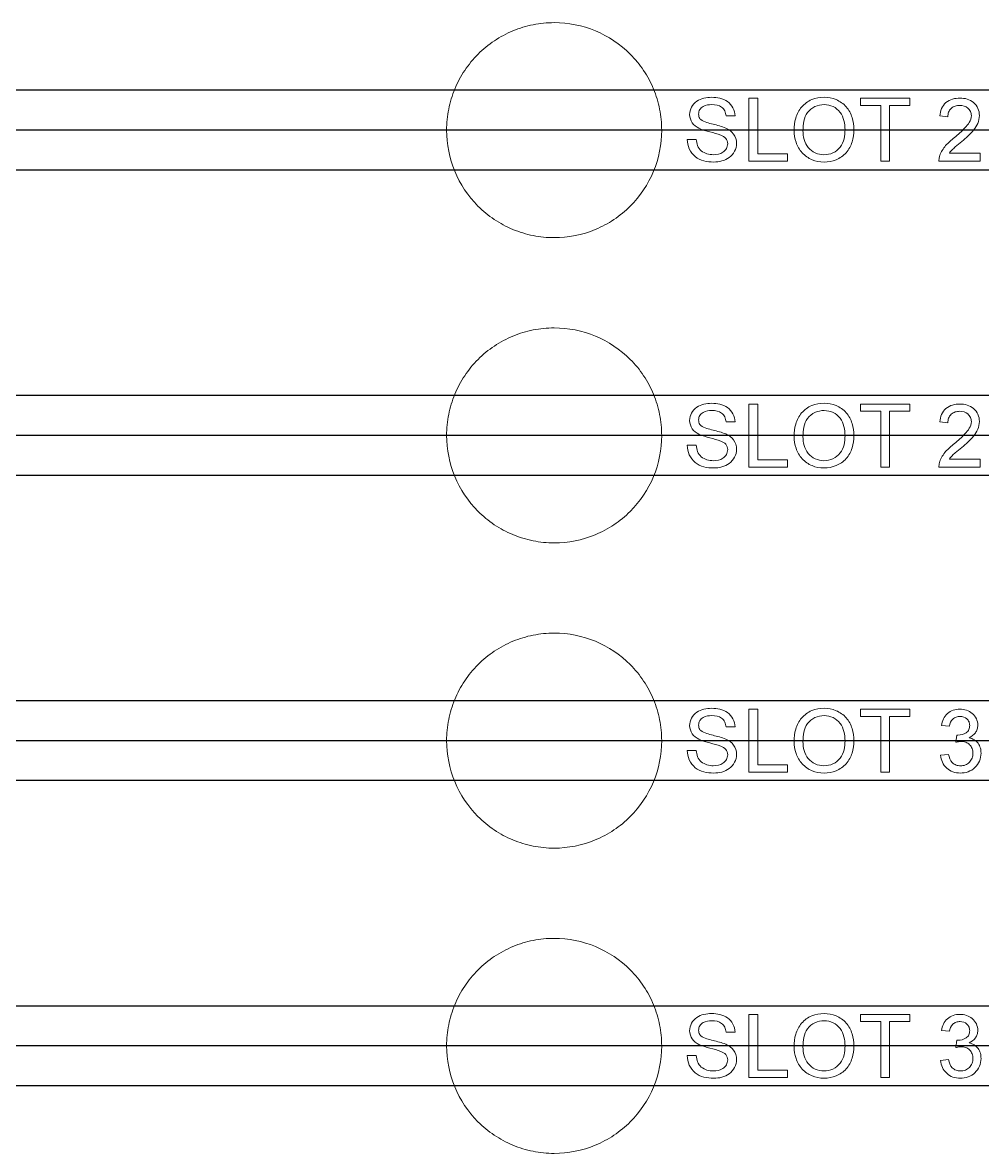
# Model space of a CAD drawing. Header units: millimetres. Extents: x 661 to 1125, y 84 to 277.
# Drawn here: x 1063.9 to 1079.52, y 162.5 to 180.91 of the extents above; entities that cross this region are included whole.
import ezdxf

# ---------------------------------------------------------------- set-up
doc = ezdxf.new("R2010")
doc.units = ezdxf.units.MM

# ---------------------------------------------------------------- blocks, each defined once
blk = doc.blocks.new('D')
for p, q in [((1012.175, 179.81), (1125.244, 179.81)), ((1012.175, 179.16), (1125.244, 179.16)), ((1012.175, 178.51), (1125.244, 178.51)), ((1012.175, 174.842), (1125.244, 174.842)), ((1012.175, 174.192), (1125.244, 174.192)), ((1012.175, 173.542), (1125.244, 173.542)), ((1012.175, 169.874), (1125.244, 169.874)), ((1012.175, 169.224), (1125.244, 169.224)), ((1012.175, 168.574), (1125.244, 168.574)), ((1012.175, 164.906), (1125.244, 164.906)), ((1012.175, 164.256), (1125.244, 164.256)), ((1012.175, 163.606), (1125.244, 163.606))]:
    blk.add_line(p, q)
at = {"color": 4, "linetype": 'Continuous', "lineweight": 15}
for p, q in [((1075.715, 179.678), (1075.715, 178.65)), ((1075.86, 179.678), (1075.715, 179.678)), ((1075.86, 178.769), (1075.86, 179.678)), ((1077.532, 179.678), (1077.532, 179.559)), ((1078.336, 179.678), (1077.532, 179.678)), ((1078.336, 179.559), (1078.336, 179.678)), ((1077.532, 179.559), (1077.862, 179.559)), ((1077.862, 179.559), (1077.862, 178.65)), ((1078.006, 178.65), (1078.006, 179.559)), ((1078.006, 179.559), (1078.336, 179.559)), ((1075.346, 179.388), (1075.491, 179.388)), ((1078.823, 179.388), (1078.955, 179.375)), ((1074.859, 179.006), (1074.714, 179.006)), ((1076.347, 178.769), (1075.86, 178.769)), ((1076.347, 178.65), (1076.347, 178.769)), ((1079.482, 178.782), (1078.979, 178.782)), ((1079.482, 178.65), (1079.482, 178.782)), ((1075.715, 178.65), (1076.347, 178.65)), ((1077.862, 178.65), (1078.006, 178.65)), ((1078.81, 178.65), (1079.482, 178.65)), ((1075.715, 174.698), (1075.715, 173.671)), ((1075.86, 174.698), (1075.715, 174.698)), ((1075.86, 173.79), (1075.86, 174.698)), ((1078.336, 174.698), (1077.532, 174.698)), ((1077.532, 174.698), (1077.532, 174.58)), ((1078.336, 174.58), (1078.336, 174.698)), ((1077.532, 174.58), (1077.862, 174.58)), ((1077.862, 174.58), (1077.862, 173.671)), ((1078.006, 173.671), (1078.006, 174.58)), ((1078.006, 174.58), (1078.336, 174.58)), ((1075.346, 174.409), (1075.491, 174.409)), ((1078.823, 174.409), (1078.955, 174.395)), ((1074.859, 174.027), (1074.714, 174.027)), ((1076.347, 173.79), (1075.86, 173.79)), ((1076.347, 173.671), (1076.347, 173.79)), ((1079.482, 173.803), (1078.979, 173.803)), ((1079.482, 173.671), (1079.482, 173.803)), ((1075.715, 173.671), (1076.347, 173.671)), ((1077.862, 173.671), (1078.006, 173.671)), ((1078.81, 173.671), (1079.482, 173.671)), ((1075.86, 169.733), (1075.715, 169.733)), ((1075.715, 169.733), (1075.715, 168.705)), ((1075.86, 168.824), (1075.86, 169.733)), ((1078.336, 169.733), (1077.532, 169.733)), ((1077.532, 169.733), (1077.532, 169.614)), ((1078.336, 169.614), (1078.336, 169.733)), ((1077.532, 169.614), (1077.862, 169.614)), ((1077.862, 169.614), (1077.862, 168.705)), ((1078.006, 169.614), (1078.336, 169.614)), ((1078.006, 168.705), (1078.006, 169.614)), ((1075.346, 169.443), (1075.491, 169.443)), ((1078.849, 169.469), (1078.981, 169.456)), ((1079.099, 169.311), (1079.085, 169.193)), ((1074.859, 169.061), (1074.714, 169.061)), ((1078.968, 168.995), (1078.836, 168.982)), ((1076.347, 168.824), (1075.86, 168.824)), ((1076.347, 168.705), (1076.347, 168.824)), ((1075.715, 168.705), (1076.347, 168.705)), ((1077.862, 168.705), (1078.006, 168.705)), ((1075.86, 164.765), (1075.715, 164.765)), ((1075.715, 164.765), (1075.715, 163.738)), ((1075.86, 163.857), (1075.86, 164.765)), ((1078.336, 164.765), (1077.532, 164.765)), ((1077.532, 164.765), (1077.532, 164.647)), ((1078.336, 164.647), (1078.336, 164.765)), ((1077.532, 164.647), (1077.862, 164.647)), ((1077.862, 164.647), (1077.862, 163.738)), ((1078.006, 164.647), (1078.336, 164.647)), ((1078.006, 163.738), (1078.006, 164.647)), ((1075.346, 164.476), (1075.491, 164.476)), ((1078.849, 164.502), (1078.981, 164.489)), ((1079.099, 164.344), (1079.085, 164.225)), ((1074.859, 164.094), (1074.714, 164.094)), ((1078.968, 164.028), (1078.836, 164.015)), ((1076.347, 163.857), (1075.86, 163.857)), ((1076.347, 163.738), (1076.347, 163.857)), ((1075.715, 163.738), (1076.347, 163.738)), ((1077.862, 163.738), (1078.006, 163.738))]:
    blk.add_line(p, q, dxfattribs=at)
for points, knots in [([(1074.298, 179.156), (1074.298, 179.272), (1074.287, 179.385), (1074.242, 179.609), (1074.209, 179.72), (1074.121, 179.931), (1074.067, 180.032), (1073.941, 180.222), (1073.867, 180.312), (1073.625, 180.554), (1073.43, 180.685), (1073.008, 180.86), (1072.777, 180.906), (1072.434, 180.906), (1072.318, 180.895), (1072.093, 180.85), (1071.984, 180.817), (1071.772, 180.729), (1071.67, 180.674), (1071.48, 180.547), (1071.392, 180.475), (1071.228, 180.312), (1071.156, 180.223), (1071.029, 180.033), (1070.975, 179.931), (1070.887, 179.719), (1070.854, 179.61), (1070.809, 179.387), (1070.798, 179.271), (1070.798, 178.929), (1070.843, 178.699), (1071.017, 178.278), (1071.147, 178.083), (1071.389, 177.84), (1071.479, 177.766), (1071.669, 177.639), (1071.769, 177.585), (1071.981, 177.497), (1072.093, 177.463), (1072.317, 177.418), (1072.431, 177.407), (1072.777, 177.406), (1073.005, 177.452), (1073.324, 177.584), (1073.424, 177.637), (1073.615, 177.764), (1073.705, 177.838), (1073.947, 178.081), (1074.077, 178.276), (1074.252, 178.696), (1074.298, 178.926), (1074.298, 179.156)], [0, 0, 0, 0, 0.03125, 0.03125, 0.0625, 0.0625, 0.09375, 0.09375, 0.125, 0.125, 0.1875, 0.1875, 0.25, 0.25, 0.28125, 0.28125, 0.3125, 0.3125, 0.34375, 0.34375, 0.375, 0.375, 0.40625, 0.40625, 0.4375, 0.4375, 0.46875, 0.46875, 0.5, 0.5, 0.5625, 0.5625, 0.625, 0.625, 0.65625, 0.65625, 0.6875, 0.6875, 0.71875, 0.71875, 0.75, 0.75, 0.8125, 0.8125, 0.84375, 0.84375, 0.875, 0.875, 0.9375, 0.9375, 1, 1, 1, 1]), ([(1075.11, 179.691), (1075.025, 179.689), (1074.938, 179.674), (1074.832, 179.602), (1074.803, 179.57), (1074.764, 179.495), (1074.755, 179.452), (1074.753, 179.41)], [0, 0, 0, 0, 0.5, 0.5, 0.75, 0.75, 1, 1, 1, 1]), ([(1075.491, 179.388), (1075.488, 179.433), (1075.479, 179.478), (1075.437, 179.559), (1075.407, 179.595), (1075.333, 179.647), (1075.29, 179.664), (1075.202, 179.687), (1075.156, 179.69), (1075.11, 179.691)], [0, 0, 0, 0, 0.25, 0.25, 0.5, 0.5, 0.75, 0.75, 1, 1, 1, 1]), ([(1076.94, 179.691), (1076.871, 179.689), (1076.803, 179.68), (1076.676, 179.626), (1076.62, 179.585), (1076.531, 179.481), (1076.499, 179.419), (1076.459, 179.288), (1076.453, 179.219), (1076.452, 179.151)], [0, 0, 0, 0, 0.25, 0.25, 0.5, 0.5, 0.75, 0.75, 1, 1, 1, 1]), ([(1077.427, 179.163), (1077.426, 179.23), (1077.418, 179.296), (1077.377, 179.424), (1077.345, 179.485), (1077.256, 179.587), (1077.2, 179.626), (1077.076, 179.679), (1077.008, 179.69), (1076.94, 179.691)], [0, 0, 0, 0, 0.25, 0.25, 0.5, 0.5, 0.75, 0.75, 1, 1, 1, 1]), ([(1079.152, 179.678), (1079.111, 179.677), (1079.071, 179.673), (1078.992, 179.651), (1078.955, 179.632), (1078.892, 179.578), (1078.868, 179.544), (1078.836, 179.47), (1078.828, 179.429), (1078.823, 179.388)], [0, 0, 0, 0, 0.25, 0.25, 0.5, 0.5, 0.75, 0.75, 1, 1, 1, 1]), ([(1079.468, 179.394), (1079.468, 179.434), (1079.461, 179.474), (1079.429, 179.546), (1079.404, 179.578), (1079.345, 179.631), (1079.309, 179.65), (1079.232, 179.673), (1079.192, 179.677), (1079.152, 179.678)], [0, 0, 0, 0, 0.25, 0.25, 0.5, 0.5, 0.75, 0.75, 1, 1, 1, 1]), ([(1074.898, 179.419), (1074.899, 179.444), (1074.905, 179.469), (1074.931, 179.511), (1074.949, 179.529), (1075.014, 179.568), (1075.066, 179.572), (1075.116, 179.572)], [0, 0, 0, 0, 0.25, 0.25, 0.5, 0.5, 1, 1, 1, 1]), ([(1075.116, 179.572), (1075.171, 179.571), (1075.228, 179.564), (1075.296, 179.515), (1075.313, 179.493), (1075.337, 179.443), (1075.342, 179.416), (1075.346, 179.388)], [0, 0, 0, 0, 0.5, 0.5, 0.75, 0.75, 1, 1, 1, 1]), ([(1076.597, 179.149), (1076.598, 179.2), (1076.601, 179.252), (1076.622, 179.352), (1076.64, 179.402), (1076.702, 179.485), (1076.744, 179.517), (1076.837, 179.562), (1076.889, 179.571), (1076.941, 179.572)], [0, 0, 0, 0, 0.25, 0.25, 0.5, 0.5, 0.75, 0.75, 1, 1, 1, 1]), ([(1076.941, 179.572), (1076.991, 179.571), (1077.041, 179.562), (1077.131, 179.519), (1077.171, 179.486), (1077.261, 179.366), (1077.281, 179.263), (1077.282, 179.164)], [0, 0, 0, 0, 0.25, 0.25, 0.5, 0.5, 1, 1, 1, 1]), ([(1078.955, 179.375), (1078.956, 179.4), (1078.958, 179.425), (1078.976, 179.472), (1078.99, 179.494), (1079.027, 179.528), (1079.05, 179.541), (1079.098, 179.556), (1079.124, 179.559), (1079.149, 179.559)], [0, 0, 0, 0, 0.25, 0.25, 0.5, 0.5, 0.75, 0.75, 1, 1, 1, 1]), ([(1079.149, 179.559), (1079.196, 179.558), (1079.244, 179.547), (1079.297, 179.501), (1079.312, 179.482), (1079.332, 179.44), (1079.336, 179.417), (1079.337, 179.393)], [0, 0, 0, 0, 0.5, 0.5, 0.75, 0.75, 1, 1, 1, 1]), ([(1074.753, 179.41), (1074.755, 179.362), (1074.767, 179.315), (1074.822, 179.238), (1074.863, 179.21), (1074.905, 179.188)], [0, 0, 0, 0, 0.5, 0.5, 1, 1, 1, 1]), ([(1074.935, 179.328), (1074.929, 179.334), (1074.924, 179.341), (1074.919, 179.347), (1074.912, 179.357), (1074.907, 179.369), (1074.903, 179.381), (1074.9, 179.393), (1074.899, 179.406), (1074.898, 179.419)], [0, 0, 0, 0, 0.0000249178, 0.0000249178, 0.0000249178, 0.0000623144, 0.0000623144, 0.0000623144, 0.0001015886, 0.0001015886, 0.0001015886, 0.0001015886]), ([(1075.339, 179.19), (1075.273, 179.218), (1075.203, 179.236), (1075.099, 179.262), (1075.065, 179.27), (1074.997, 179.293), (1074.962, 179.305), (1074.935, 179.328)], [0, 0, 0, 0, 0.5, 0.5, 0.75, 0.75, 1, 1, 1, 1]), ([(1079.337, 179.393), (1079.336, 179.354), (1079.323, 179.316), (1079.285, 179.25), (1079.259, 179.22), (1079.179, 179.136), (1079.12, 179.085), (1079.061, 179.035)], [0, 0, 0, 0, 0.25, 0.25, 0.5, 0.5, 1, 1, 1, 1]), ([(1079.183, 178.973), (1079.25, 179.03), (1079.318, 179.087), (1079.401, 179.19), (1079.425, 179.226), (1079.459, 179.307), (1079.467, 179.35), (1079.468, 179.394)], [0, 0, 0, 0, 0.5, 0.5, 0.75, 0.75, 1, 1, 1, 1]), ([(1074.905, 179.188), (1074.961, 179.16), (1075.022, 179.143), (1075.143, 179.111), (1075.205, 179.098), (1075.263, 179.074)], [0, 0, 0, 0, 0.5, 0.5, 1, 1, 1, 1]), ([(1075.517, 178.942), (1075.516, 178.996), (1075.501, 179.05), (1075.436, 179.137), (1075.389, 179.168), (1075.339, 179.19)], [0, 0, 0, 0, 0.5, 0.5, 1, 1, 1, 1]), ([(1076.452, 179.151), (1076.453, 179.084), (1076.463, 179.02), (1076.507, 178.896), (1076.539, 178.837), (1076.629, 178.739), (1076.684, 178.7), (1076.806, 178.649), (1076.873, 178.638), (1076.94, 178.637)], [0, 0, 0, 0, 0.25, 0.25, 0.5, 0.5, 0.75, 0.75, 1, 1, 1, 1]), ([(1076.939, 178.756), (1076.89, 178.757), (1076.841, 178.765), (1076.753, 178.806), (1076.713, 178.837), (1076.651, 178.912), (1076.629, 178.957), (1076.603, 179.051), (1076.598, 179.1), (1076.597, 179.149)], [0, 0, 0, 0, 0.25, 0.25, 0.5, 0.5, 0.75, 0.75, 1, 1, 1, 1]), ([(1077.282, 179.164), (1077.281, 179.114), (1077.277, 179.064), (1077.253, 178.968), (1077.232, 178.921), (1077.171, 178.842), (1077.131, 178.809), (1077.04, 178.765), (1076.99, 178.757), (1076.939, 178.756)], [0, 0, 0, 0, 0.25, 0.25, 0.5, 0.5, 0.75, 0.75, 1, 1, 1, 1]), ([(1076.94, 178.637), (1077.007, 178.639), (1077.073, 178.649), (1077.197, 178.701), (1077.255, 178.739), (1077.344, 178.84), (1077.376, 178.901), (1077.418, 179.027), (1077.426, 179.095), (1077.427, 179.163)], [0, 0, 0, 0, 0.25, 0.25, 0.5, 0.5, 0.75, 0.75, 1, 1, 1, 1]), ([(1074.714, 179.006), (1074.716, 178.953), (1074.725, 178.901), (1074.769, 178.803), (1074.801, 178.759), (1074.883, 178.691), (1074.934, 178.669), (1075.036, 178.642), (1075.09, 178.638), (1075.144, 178.637)], [0, 0, 0, 0, 0.25, 0.25, 0.5, 0.5, 0.75, 0.75, 1, 1, 1, 1]), ([(1075.138, 178.756), (1075.103, 178.757), (1075.068, 178.76), (1075.002, 178.781), (1074.97, 178.798), (1074.916, 178.842), (1074.895, 178.872), (1074.869, 178.937), (1074.863, 178.971), (1074.859, 179.006)], [0, 0, 0, 0, 0.25, 0.25, 0.5, 0.5, 0.75, 0.75, 1, 1, 1, 1]), ([(1075.372, 178.935), (1075.371, 178.908), (1075.364, 178.881), (1075.338, 178.833), (1075.318, 178.812), (1075.249, 178.767), (1075.193, 178.757), (1075.138, 178.756)], [0, 0, 0, 0, 0.25, 0.25, 0.5, 0.5, 1, 1, 1, 1]), ([(1075.144, 178.637), (1075.189, 178.638), (1075.233, 178.643), (1075.319, 178.666), (1075.361, 178.685), (1075.434, 178.738), (1075.464, 178.772), (1075.506, 178.852), (1075.515, 178.897), (1075.517, 178.942)], [0, 0, 0, 0, 0.25, 0.25, 0.5, 0.5, 0.75, 0.75, 1, 1, 1, 1]), ([(1075.263, 179.074), (1075.292, 179.061), (1075.32, 179.046), (1075.362, 178.999), (1075.371, 178.967), (1075.372, 178.935)], [0, 0, 0, 0, 0.5, 0.5, 1, 1, 1, 1]), ([(1079.061, 179.035), (1079.01, 178.995), (1078.961, 178.953), (1078.877, 178.856), (1078.845, 178.802), (1078.824, 178.742)], [0, 0, 0, 0, 0.5, 0.5, 1, 1, 1, 1]), ([(1078.979, 178.782), (1078.993, 178.801), (1079.007, 178.82), (1079.024, 178.836), (1079.041, 178.853), (1079.058, 178.868), (1079.076, 178.883), (1079.111, 178.914), (1079.147, 178.943), (1079.183, 178.973)], [0, 0, 0, 0, 0.0000704136, 0.0000704136, 0.0000704136, 0.0001406384, 0.0001406384, 0.0001406384, 0.0002801108, 0.0002801108, 0.0002801108, 0.0002801108]), ([(1078.824, 178.742), (1078.821, 178.734), (1078.819, 178.727), (1078.817, 178.72), (1078.815, 178.712), (1078.814, 178.704), (1078.813, 178.697), (1078.812, 178.689), (1078.811, 178.682), (1078.81, 178.674), (1078.81, 178.666), (1078.81, 178.658), (1078.81, 178.65)], [0, 0, 0, 0, 0.00002326885, 0.00002326885, 0.00002326885, 0.00004657901, 0.00004657901, 0.00004657901, 0.00006981865, 0.00006981865, 0.00006981865, 0.0000932198, 0.0000932198, 0.0000932198, 0.0000932198]), ([(1074.298, 174.188), (1074.298, 174.304), (1074.287, 174.417), (1074.242, 174.64), (1074.209, 174.751), (1074.121, 174.963), (1074.068, 175.064), (1073.941, 175.254), (1073.867, 175.344), (1073.625, 175.586), (1073.43, 175.717), (1073.008, 175.892), (1072.777, 175.938), (1072.434, 175.938), (1072.318, 175.927), (1072.093, 175.882), (1071.984, 175.849), (1071.772, 175.761), (1071.669, 175.706), (1071.48, 175.579), (1071.391, 175.507), (1071.228, 175.343), (1071.156, 175.255), (1071.029, 175.065), (1070.974, 174.963), (1070.887, 174.751), (1070.854, 174.642), (1070.809, 174.418), (1070.798, 174.303), (1070.798, 173.961), (1070.843, 173.731), (1071.017, 173.31), (1071.147, 173.115), (1071.389, 172.873), (1071.478, 172.799), (1071.669, 172.671), (1071.769, 172.617), (1071.981, 172.529), (1072.093, 172.495), (1072.317, 172.45), (1072.43, 172.438), (1072.777, 172.438), (1073.005, 172.484), (1073.324, 172.616), (1073.425, 172.669), (1073.615, 172.796), (1073.705, 172.87), (1073.947, 173.113), (1074.077, 173.308), (1074.252, 173.728), (1074.298, 173.958), (1074.298, 174.188)], [0, 0, 0, 0, 0.03125, 0.03125, 0.0625, 0.0625, 0.09375, 0.09375, 0.125, 0.125, 0.1875, 0.1875, 0.25, 0.25, 0.28125, 0.28125, 0.3125, 0.3125, 0.34375, 0.34375, 0.375, 0.375, 0.40625, 0.40625, 0.4375, 0.4375, 0.46875, 0.46875, 0.5, 0.5, 0.5625, 0.5625, 0.625, 0.625, 0.65625, 0.65625, 0.6875, 0.6875, 0.71875, 0.71875, 0.75, 0.75, 0.8125, 0.8125, 0.84375, 0.84375, 0.875, 0.875, 0.9375, 0.9375, 1, 1, 1, 1]), ([(1075.11, 174.711), (1075.025, 174.709), (1074.938, 174.695), (1074.832, 174.622), (1074.803, 174.59), (1074.764, 174.515), (1074.755, 174.473), (1074.753, 174.43)], [0, 0, 0, 0, 0.5, 0.5, 0.75, 0.75, 1, 1, 1, 1]), ([(1075.491, 174.409), (1075.488, 174.454), (1075.479, 174.499), (1075.437, 174.58), (1075.407, 174.615), (1075.333, 174.668), (1075.29, 174.685), (1075.202, 174.707), (1075.156, 174.71), (1075.11, 174.711)], [0, 0, 0, 0, 0.25, 0.25, 0.5, 0.5, 0.75, 0.75, 1, 1, 1, 1]), ([(1076.94, 174.711), (1076.871, 174.71), (1076.803, 174.7), (1076.676, 174.647), (1076.62, 174.605), (1076.531, 174.502), (1076.499, 174.439), (1076.459, 174.308), (1076.453, 174.24), (1076.452, 174.171)], [0, 0, 0, 0, 0.25, 0.25, 0.5, 0.5, 0.75, 0.75, 1, 1, 1, 1]), ([(1077.427, 174.183), (1077.426, 174.25), (1077.418, 174.317), (1077.377, 174.445), (1077.345, 174.506), (1077.256, 174.607), (1077.2, 174.646), (1077.076, 174.699), (1077.008, 174.71), (1076.94, 174.711)], [0, 0, 0, 0, 0.25, 0.25, 0.5, 0.5, 0.75, 0.75, 1, 1, 1, 1]), ([(1079.152, 174.698), (1079.111, 174.697), (1079.071, 174.694), (1078.992, 174.671), (1078.955, 174.652), (1078.892, 174.599), (1078.868, 174.565), (1078.836, 174.49), (1078.828, 174.449), (1078.823, 174.409)], [0, 0, 0, 0, 0.25, 0.25, 0.5, 0.5, 0.75, 0.75, 1, 1, 1, 1]), ([(1079.468, 174.415), (1079.468, 174.455), (1079.461, 174.495), (1079.429, 174.567), (1079.404, 174.599), (1079.345, 174.651), (1079.309, 174.67), (1079.232, 174.694), (1079.192, 174.698), (1079.152, 174.698)], [0, 0, 0, 0, 0.25, 0.25, 0.5, 0.5, 0.75, 0.75, 1, 1, 1, 1]), ([(1074.898, 174.44), (1074.899, 174.465), (1074.905, 174.49), (1074.931, 174.532), (1074.949, 174.55), (1075.014, 174.588), (1075.066, 174.593), (1075.116, 174.593)], [0, 0, 0, 0, 0.25, 0.25, 0.5, 0.5, 1, 1, 1, 1]), ([(1075.116, 174.593), (1075.171, 174.592), (1075.228, 174.585), (1075.296, 174.535), (1075.313, 174.513), (1075.337, 174.463), (1075.342, 174.436), (1075.346, 174.409)], [0, 0, 0, 0, 0.5, 0.5, 0.75, 0.75, 1, 1, 1, 1]), ([(1076.597, 174.169), (1076.598, 174.221), (1076.601, 174.272), (1076.622, 174.373), (1076.64, 174.423), (1076.702, 174.506), (1076.744, 174.538), (1076.837, 174.583), (1076.889, 174.592), (1076.941, 174.593)], [0, 0, 0, 0, 0.25, 0.25, 0.5, 0.5, 0.75, 0.75, 1, 1, 1, 1]), ([(1076.941, 174.593), (1076.991, 174.592), (1077.041, 174.582), (1077.131, 174.539), (1077.172, 174.507), (1077.261, 174.387), (1077.281, 174.284), (1077.282, 174.184)], [0, 0, 0, 0, 0.25, 0.25, 0.5, 0.5, 1, 1, 1, 1]), ([(1078.955, 174.395), (1078.956, 174.42), (1078.958, 174.445), (1078.976, 174.493), (1078.99, 174.514), (1079.027, 174.548), (1079.05, 174.561), (1079.098, 174.577), (1079.124, 174.579), (1079.149, 174.58)], [0, 0, 0, 0, 0.25, 0.25, 0.5, 0.5, 0.75, 0.75, 1, 1, 1, 1]), ([(1079.149, 174.58), (1079.196, 174.579), (1079.244, 174.567), (1079.297, 174.521), (1079.312, 174.503), (1079.332, 174.46), (1079.336, 174.437), (1079.337, 174.413)], [0, 0, 0, 0, 0.5, 0.5, 0.75, 0.75, 1, 1, 1, 1]), ([(1074.753, 174.43), (1074.755, 174.382), (1074.767, 174.335), (1074.822, 174.258), (1074.863, 174.231), (1074.905, 174.208)], [0, 0, 0, 0, 0.5, 0.5, 1, 1, 1, 1]), ([(1074.935, 174.349), (1074.929, 174.355), (1074.924, 174.361), (1074.919, 174.368), (1074.912, 174.378), (1074.907, 174.389), (1074.903, 174.401), (1074.9, 174.414), (1074.899, 174.427), (1074.898, 174.44)], [0, 0, 0, 0, 0.0000249177, 0.0000249177, 0.0000249177, 0.0000623343, 0.0000623343, 0.0000623343, 0.0001016377, 0.0001016377, 0.0001016377, 0.0001016377]), ([(1075.339, 174.211), (1075.273, 174.239), (1075.203, 174.256), (1075.099, 174.282), (1075.065, 174.291), (1074.997, 174.313), (1074.962, 174.325), (1074.935, 174.349)], [0, 0, 0, 0, 0.5, 0.5, 0.75, 0.75, 1, 1, 1, 1]), ([(1079.337, 174.413), (1079.336, 174.374), (1079.323, 174.337), (1079.285, 174.27), (1079.259, 174.241), (1079.179, 174.156), (1079.12, 174.105), (1079.061, 174.055)], [0, 0, 0, 0, 0.25, 0.25, 0.5, 0.5, 1, 1, 1, 1]), ([(1079.183, 173.993), (1079.25, 174.05), (1079.318, 174.107), (1079.401, 174.21), (1079.425, 174.246), (1079.459, 174.328), (1079.467, 174.371), (1079.468, 174.415)], [0, 0, 0, 0, 0.5, 0.5, 0.75, 0.75, 1, 1, 1, 1]), ([(1074.905, 174.208), (1074.961, 174.18), (1075.022, 174.163), (1075.143, 174.131), (1075.205, 174.118), (1075.263, 174.094)], [0, 0, 0, 0, 0.5, 0.5, 1, 1, 1, 1]), ([(1075.517, 173.963), (1075.516, 174.017), (1075.501, 174.071), (1075.437, 174.158), (1075.389, 174.188), (1075.339, 174.211)], [0, 0, 0, 0, 0.5, 0.5, 1, 1, 1, 1]), ([(1076.452, 174.171), (1076.453, 174.105), (1076.463, 174.04), (1076.507, 173.916), (1076.539, 173.857), (1076.629, 173.759), (1076.684, 173.721), (1076.806, 173.67), (1076.873, 173.659), (1076.94, 173.658)], [0, 0, 0, 0, 0.25, 0.25, 0.5, 0.5, 0.75, 0.75, 1, 1, 1, 1]), ([(1076.939, 173.776), (1076.89, 173.778), (1076.841, 173.786), (1076.753, 173.827), (1076.713, 173.858), (1076.651, 173.933), (1076.629, 173.977), (1076.603, 174.071), (1076.598, 174.12), (1076.597, 174.169)], [0, 0, 0, 0, 0.25, 0.25, 0.5, 0.5, 0.75, 0.75, 1, 1, 1, 1]), ([(1077.282, 174.184), (1077.281, 174.134), (1077.277, 174.085), (1077.253, 173.989), (1077.232, 173.942), (1077.171, 173.862), (1077.131, 173.829), (1077.04, 173.786), (1076.99, 173.778), (1076.939, 173.776)], [0, 0, 0, 0, 0.25, 0.25, 0.5, 0.5, 0.75, 0.75, 1, 1, 1, 1]), ([(1076.94, 173.658), (1077.007, 173.659), (1077.074, 173.67), (1077.198, 173.722), (1077.255, 173.76), (1077.344, 173.86), (1077.376, 173.921), (1077.418, 174.048), (1077.426, 174.116), (1077.427, 174.183)], [0, 0, 0, 0, 0.25, 0.25, 0.5, 0.5, 0.75, 0.75, 1, 1, 1, 1]), ([(1074.714, 174.027), (1074.716, 173.973), (1074.725, 173.922), (1074.769, 173.824), (1074.801, 173.78), (1074.883, 173.712), (1074.934, 173.689), (1075.036, 173.663), (1075.09, 173.658), (1075.144, 173.658)], [0, 0, 0, 0, 0.25, 0.25, 0.5, 0.5, 0.75, 0.75, 1, 1, 1, 1]), ([(1075.138, 173.776), (1075.103, 173.777), (1075.068, 173.781), (1075.002, 173.802), (1074.97, 173.818), (1074.916, 173.863), (1074.895, 173.892), (1074.869, 173.957), (1074.863, 173.992), (1074.859, 174.027)], [0, 0, 0, 0, 0.25, 0.25, 0.5, 0.5, 0.75, 0.75, 1, 1, 1, 1]), ([(1075.372, 173.956), (1075.371, 173.928), (1075.364, 173.901), (1075.338, 173.853), (1075.318, 173.833), (1075.249, 173.787), (1075.193, 173.777), (1075.138, 173.776)], [0, 0, 0, 0, 0.25, 0.25, 0.5, 0.5, 1, 1, 1, 1]), ([(1075.144, 173.658), (1075.189, 173.659), (1075.233, 173.663), (1075.319, 173.687), (1075.361, 173.706), (1075.434, 173.758), (1075.464, 173.793), (1075.506, 173.873), (1075.515, 173.917), (1075.517, 173.963)], [0, 0, 0, 0, 0.25, 0.25, 0.5, 0.5, 0.75, 0.75, 1, 1, 1, 1]), ([(1075.263, 174.094), (1075.292, 174.082), (1075.32, 174.067), (1075.362, 174.019), (1075.371, 173.987), (1075.372, 173.956)], [0, 0, 0, 0, 0.5, 0.5, 1, 1, 1, 1]), ([(1079.061, 174.055), (1079.01, 174.015), (1078.961, 173.974), (1078.877, 173.877), (1078.845, 173.823), (1078.824, 173.762)], [0, 0, 0, 0, 0.5, 0.5, 1, 1, 1, 1]), ([(1078.979, 173.803), (1078.993, 173.821), (1079.007, 173.84), (1079.024, 173.857), (1079.04, 173.873), (1079.058, 173.889), (1079.076, 173.904), (1079.111, 173.934), (1079.147, 173.964), (1079.183, 173.993)], [0, 0, 0, 0, 0.0000704135, 0.0000704135, 0.0000704135, 0.0001406387, 0.0001406387, 0.0001406387, 0.0002801884, 0.0002801884, 0.0002801884, 0.0002801884]), ([(1078.824, 173.762), (1078.821, 173.755), (1078.819, 173.748), (1078.817, 173.74), (1078.815, 173.733), (1078.814, 173.725), (1078.813, 173.717), (1078.812, 173.71), (1078.811, 173.702), (1078.81, 173.694), (1078.81, 173.687), (1078.81, 173.679), (1078.81, 173.671)], [0, 0, 0, 0, 0.00002326883, 0.00002326883, 0.00002326883, 0.00004657897, 0.00004657897, 0.00004657897, 0.00006984519, 0.00006984519, 0.00006984519, 0.00009327308, 0.00009327308, 0.00009327308, 0.00009327308]), ([(1074.298, 169.22), (1074.298, 169.336), (1074.287, 169.449), (1074.242, 169.672), (1074.209, 169.783), (1074.121, 169.995), (1074.068, 170.095), (1073.941, 170.285), (1073.867, 170.376), (1073.625, 170.618), (1073.43, 170.749), (1073.008, 170.924), (1072.778, 170.97), (1072.434, 170.97), (1072.318, 170.959), (1072.093, 170.914), (1071.984, 170.881), (1071.772, 170.793), (1071.669, 170.738), (1071.479, 170.611), (1071.391, 170.539), (1071.228, 170.375), (1071.155, 170.286), (1071.029, 170.097), (1070.974, 169.995), (1070.887, 169.783), (1070.854, 169.674), (1070.809, 169.45), (1070.798, 169.335), (1070.798, 168.993), (1070.843, 168.763), (1071.017, 168.343), (1071.147, 168.147), (1071.388, 167.905), (1071.478, 167.831), (1071.669, 167.703), (1071.769, 167.649), (1071.981, 167.561), (1072.092, 167.527), (1072.317, 167.482), (1072.43, 167.47), (1072.777, 167.47), (1073.005, 167.516), (1073.324, 167.648), (1073.425, 167.702), (1073.615, 167.829), (1073.705, 167.903), (1073.947, 168.145), (1074.077, 168.34), (1074.252, 168.761), (1074.298, 168.99), (1074.298, 169.22)], [0, 0, 0, 0, 0.03125, 0.03125, 0.0625, 0.0625, 0.09375, 0.09375, 0.125, 0.125, 0.1875, 0.1875, 0.25, 0.25, 0.28125, 0.28125, 0.3125, 0.3125, 0.34375, 0.34375, 0.375, 0.375, 0.40625, 0.40625, 0.4375, 0.4375, 0.46875, 0.46875, 0.5, 0.5, 0.5625, 0.5625, 0.625, 0.625, 0.65625, 0.65625, 0.6875, 0.6875, 0.71875, 0.71875, 0.75, 0.75, 0.8125, 0.8125, 0.84375, 0.84375, 0.875, 0.875, 0.9375, 0.9375, 1, 1, 1, 1]), ([(1075.11, 169.746), (1075.025, 169.743), (1074.938, 169.729), (1074.832, 169.657), (1074.803, 169.624), (1074.764, 169.549), (1074.755, 169.507), (1074.753, 169.464)], [0, 0, 0, 0, 0.5, 0.5, 0.75, 0.75, 1, 1, 1, 1]), ([(1075.491, 169.443), (1075.488, 169.488), (1075.479, 169.533), (1075.437, 169.614), (1075.407, 169.649), (1075.333, 169.702), (1075.29, 169.719), (1075.202, 169.741), (1075.156, 169.745), (1075.11, 169.746)], [0, 0, 0, 0, 0.25, 0.25, 0.5, 0.5, 0.75, 0.75, 1, 1, 1, 1]), ([(1076.94, 169.746), (1076.871, 169.744), (1076.803, 169.735), (1076.676, 169.681), (1076.62, 169.639), (1076.531, 169.536), (1076.498, 169.474), (1076.459, 169.342), (1076.453, 169.274), (1076.452, 169.205)], [0, 0, 0, 0, 0.25, 0.25, 0.5, 0.5, 0.75, 0.75, 1, 1, 1, 1]), ([(1077.427, 169.217), (1077.426, 169.285), (1077.418, 169.351), (1077.377, 169.479), (1077.345, 169.54), (1077.256, 169.642), (1077.2, 169.681), (1077.076, 169.734), (1077.008, 169.745), (1076.94, 169.746)], [0, 0, 0, 0, 0.25, 0.25, 0.5, 0.5, 0.75, 0.75, 1, 1, 1, 1]), ([(1079.15, 169.733), (1079.113, 169.732), (1079.077, 169.728), (1079.007, 169.704), (1078.975, 169.685), (1078.921, 169.636), (1078.899, 169.606), (1078.866, 169.541), (1078.857, 169.505), (1078.849, 169.469)], [0, 0, 0, 0, 0.25, 0.25, 0.5, 0.5, 0.75, 0.75, 1, 1, 1, 1]), ([(1079.442, 169.471), (1079.441, 169.508), (1079.434, 169.544), (1079.403, 169.61), (1079.381, 169.639), (1079.325, 169.686), (1079.292, 169.704), (1079.223, 169.727), (1079.187, 169.731), (1079.15, 169.733)], [0, 0, 0, 0, 0.25, 0.25, 0.5, 0.5, 0.75, 0.75, 1, 1, 1, 1]), ([(1074.898, 169.474), (1074.899, 169.499), (1074.905, 169.524), (1074.931, 169.566), (1074.949, 169.584), (1075.014, 169.623), (1075.066, 169.627), (1075.116, 169.627)], [0, 0, 0, 0, 0.25, 0.25, 0.5, 0.5, 1, 1, 1, 1]), ([(1075.116, 169.627), (1075.171, 169.626), (1075.228, 169.619), (1075.296, 169.57), (1075.313, 169.547), (1075.337, 169.498), (1075.342, 169.47), (1075.346, 169.443)], [0, 0, 0, 0, 0.5, 0.5, 0.75, 0.75, 1, 1, 1, 1]), ([(1076.597, 169.204), (1076.598, 169.255), (1076.601, 169.306), (1076.622, 169.407), (1076.64, 169.457), (1076.702, 169.54), (1076.744, 169.572), (1076.837, 169.617), (1076.889, 169.626), (1076.941, 169.627)], [0, 0, 0, 0, 0.25, 0.25, 0.5, 0.5, 0.75, 0.75, 1, 1, 1, 1]), ([(1076.941, 169.627), (1076.991, 169.626), (1077.042, 169.617), (1077.131, 169.573), (1077.172, 169.541), (1077.261, 169.421), (1077.281, 169.318), (1077.282, 169.218)], [0, 0, 0, 0, 0.25, 0.25, 0.5, 0.5, 1, 1, 1, 1]), ([(1078.981, 169.456), (1078.989, 169.498), (1079.004, 169.541), (1079.051, 169.585), (1079.07, 169.597), (1079.11, 169.611), (1079.132, 169.613), (1079.154, 169.614)], [0, 0, 0, 0, 0.5, 0.5, 0.75, 0.75, 1, 1, 1, 1]), ([(1079.154, 169.614), (1079.194, 169.613), (1079.235, 169.602), (1079.279, 169.561), (1079.291, 169.544), (1079.307, 169.507), (1079.31, 169.487), (1079.31, 169.467)], [0, 0, 0, 0, 0.5, 0.5, 0.75, 0.75, 1, 1, 1, 1]), ([(1074.753, 169.464), (1074.755, 169.417), (1074.767, 169.369), (1074.822, 169.293), (1074.863, 169.265), (1074.905, 169.242)], [0, 0, 0, 0, 0.5, 0.5, 1, 1, 1, 1]), ([(1074.935, 169.383), (1074.929, 169.389), (1074.924, 169.395), (1074.919, 169.402), (1074.912, 169.412), (1074.907, 169.424), (1074.903, 169.436), (1074.9, 169.448), (1074.899, 169.461), (1074.898, 169.474)], [0, 0, 0, 0, 0.0000249177, 0.0000249177, 0.0000249177, 0.000062357, 0.000062357, 0.000062357, 0.000101694, 0.000101694, 0.000101694, 0.000101694]), ([(1075.339, 169.245), (1075.273, 169.273), (1075.203, 169.29), (1075.099, 169.316), (1075.065, 169.325), (1074.997, 169.348), (1074.962, 169.36), (1074.935, 169.383)], [0, 0, 0, 0, 0.5, 0.5, 0.75, 0.75, 1, 1, 1, 1]), ([(1079.31, 169.467), (1079.31, 169.444), (1079.307, 169.421), (1079.287, 169.379), (1079.27, 169.361), (1079.211, 169.322), (1079.165, 169.311), (1079.118, 169.31)], [0, 0, 0, 0, 0.25, 0.25, 0.5, 0.5, 1, 1, 1, 1]), ([(1079.302, 169.268), (1079.341, 169.287), (1079.378, 169.312), (1079.416, 169.366), (1079.426, 169.386), (1079.439, 169.428), (1079.441, 169.449), (1079.442, 169.471)], [0, 0, 0, 0, 0.5, 0.5, 0.75, 0.75, 1, 1, 1, 1]), ([(1074.905, 169.242), (1074.961, 169.215), (1075.022, 169.198), (1075.143, 169.165), (1075.205, 169.153), (1075.263, 169.129)], [0, 0, 0, 0, 0.5, 0.5, 1, 1, 1, 1]), ([(1075.517, 168.997), (1075.516, 169.051), (1075.501, 169.105), (1075.437, 169.192), (1075.389, 169.222), (1075.339, 169.245)], [0, 0, 0, 0, 0.5, 0.5, 1, 1, 1, 1]), ([(1076.452, 169.205), (1076.453, 169.139), (1076.463, 169.075), (1076.507, 168.95), (1076.539, 168.892), (1076.629, 168.793), (1076.684, 168.755), (1076.806, 168.704), (1076.873, 168.693), (1076.94, 168.692)], [0, 0, 0, 0, 0.25, 0.25, 0.5, 0.5, 0.75, 0.75, 1, 1, 1, 1]), ([(1076.939, 168.811), (1076.89, 168.812), (1076.841, 168.82), (1076.752, 168.861), (1076.713, 168.892), (1076.651, 168.967), (1076.629, 169.012), (1076.603, 169.106), (1076.598, 169.155), (1076.597, 169.204)], [0, 0, 0, 0, 0.25, 0.25, 0.5, 0.5, 0.75, 0.75, 1, 1, 1, 1]), ([(1077.282, 169.218), (1077.281, 169.168), (1077.277, 169.119), (1077.253, 169.023), (1077.232, 168.976), (1077.171, 168.897), (1077.131, 168.864), (1077.04, 168.82), (1076.99, 168.812), (1076.939, 168.811)], [0, 0, 0, 0, 0.25, 0.25, 0.5, 0.5, 0.75, 0.75, 1, 1, 1, 1]), ([(1076.94, 168.692), (1077.007, 168.693), (1077.074, 168.705), (1077.198, 168.756), (1077.255, 168.794), (1077.344, 168.895), (1077.376, 168.955), (1077.418, 169.082), (1077.426, 169.15), (1077.427, 169.217)], [0, 0, 0, 0, 0.25, 0.25, 0.5, 0.5, 0.75, 0.75, 1, 1, 1, 1]), ([(1079.085, 169.193), (1079.092, 169.194), (1079.099, 169.196), (1079.106, 169.198), (1079.113, 169.2), (1079.12, 169.201), (1079.127, 169.202), (1079.142, 169.205), (1079.156, 169.206), (1079.17, 169.207)], [0, 0, 0, 0, 0.00002167947, 0.00002167947, 0.00002167947, 0.00004337398, 0.00004337398, 0.00004337398, 0.00008666087, 0.00008666087, 0.00008666087, 0.00008666087]), ([(1079.118, 169.31), (1079.116, 169.31), (1079.115, 169.31), (1079.113, 169.31), (1079.111, 169.31), (1079.11, 169.31), (1079.108, 169.31), (1079.105, 169.31), (1079.102, 169.311), (1079.099, 169.311)], [0, 0, 0, 0, 0.00000475003, 0.00000475003, 0.00000475003, 0.00000950076, 0.00000950076, 0.00000950076, 0.00001899556, 0.00001899556, 0.00001899556, 0.00001899556]), ([(1079.17, 169.207), (1079.196, 169.206), (1079.221, 169.203), (1079.269, 169.185), (1079.29, 169.171), (1079.326, 169.135), (1079.341, 169.113), (1079.359, 169.066), (1079.362, 169.041), (1079.363, 169.015)], [0, 0, 0, 0, 0.25, 0.25, 0.5, 0.5, 0.75, 0.75, 1, 1, 1, 1]), ([(1079.495, 169.014), (1079.494, 169.043), (1079.492, 169.072), (1079.476, 169.127), (1079.463, 169.154), (1079.429, 169.2), (1079.407, 169.22), (1079.358, 169.251), (1079.33, 169.261), (1079.302, 169.268)], [0, 0, 0, 0, 0.25, 0.25, 0.5, 0.5, 0.75, 0.75, 1, 1, 1, 1]), ([(1074.714, 169.061), (1074.716, 169.008), (1074.725, 168.956), (1074.769, 168.858), (1074.801, 168.814), (1074.883, 168.746), (1074.933, 168.724), (1075.036, 168.697), (1075.09, 168.693), (1075.144, 168.692)], [0, 0, 0, 0, 0.25, 0.25, 0.5, 0.5, 0.75, 0.75, 1, 1, 1, 1]), ([(1075.138, 168.811), (1075.103, 168.812), (1075.068, 168.815), (1075.002, 168.836), (1074.97, 168.852), (1074.916, 168.897), (1074.895, 168.927), (1074.869, 168.991), (1074.863, 169.026), (1074.859, 169.061)], [0, 0, 0, 0, 0.25, 0.25, 0.5, 0.5, 0.75, 0.75, 1, 1, 1, 1]), ([(1075.372, 168.99), (1075.371, 168.962), (1075.364, 168.935), (1075.338, 168.888), (1075.318, 168.867), (1075.249, 168.822), (1075.193, 168.812), (1075.138, 168.811)], [0, 0, 0, 0, 0.25, 0.25, 0.5, 0.5, 1, 1, 1, 1]), ([(1075.144, 168.692), (1075.189, 168.693), (1075.233, 168.697), (1075.319, 168.721), (1075.361, 168.74), (1075.434, 168.793), (1075.464, 168.827), (1075.506, 168.907), (1075.515, 168.952), (1075.517, 168.997)], [0, 0, 0, 0, 0.25, 0.25, 0.5, 0.5, 0.75, 0.75, 1, 1, 1, 1]), ([(1075.263, 169.129), (1075.292, 169.116), (1075.32, 169.101), (1075.362, 169.054), (1075.371, 169.022), (1075.372, 168.99)], [0, 0, 0, 0, 0.5, 0.5, 1, 1, 1, 1]), ([(1078.836, 168.982), (1078.841, 168.942), (1078.849, 168.904), (1078.883, 168.831), (1078.907, 168.8), (1078.966, 168.745), (1079, 168.725), (1079.076, 168.698), (1079.116, 168.693), (1079.156, 168.692)], [0, 0, 0, 0, 0.25, 0.25, 0.5, 0.5, 0.75, 0.75, 1, 1, 1, 1]), ([(1079.161, 168.811), (1079.136, 168.811), (1079.112, 168.814), (1079.065, 168.831), (1079.043, 168.844), (1078.994, 168.899), (1078.979, 168.947), (1078.968, 168.995)], [0, 0, 0, 0, 0.25, 0.25, 0.5, 0.5, 1, 1, 1, 1]), ([(1079.156, 168.692), (1079.2, 168.693), (1079.243, 168.698), (1079.325, 168.728), (1079.363, 168.752), (1079.426, 168.812), (1079.453, 168.848), (1079.486, 168.927), (1079.494, 168.971), (1079.495, 169.014)], [0, 0, 0, 0, 0.25, 0.25, 0.5, 0.5, 0.75, 0.75, 1, 1, 1, 1]), ([(1079.363, 169.015), (1079.363, 168.988), (1079.359, 168.962), (1079.34, 168.911), (1079.325, 168.888), (1079.288, 168.849), (1079.265, 168.834), (1079.215, 168.814), (1079.188, 168.811), (1079.161, 168.811)], [0, 0, 0, 0, 0.25, 0.25, 0.5, 0.5, 0.75, 0.75, 1, 1, 1, 1]), ([(1074.298, 164.252), (1074.298, 164.368), (1074.287, 164.481), (1074.242, 164.704), (1074.209, 164.815), (1074.121, 165.027), (1074.068, 165.127), (1073.941, 165.317), (1073.868, 165.407), (1073.626, 165.65), (1073.43, 165.781), (1073.009, 165.956), (1072.778, 166.002), (1072.434, 166.002), (1072.318, 165.991), (1072.093, 165.946), (1071.984, 165.913), (1071.772, 165.825), (1071.669, 165.77), (1071.479, 165.643), (1071.391, 165.57), (1071.228, 165.407), (1071.155, 165.318), (1071.029, 165.129), (1070.974, 165.026), (1070.887, 164.815), (1070.854, 164.706), (1070.809, 164.482), (1070.798, 164.367), (1070.798, 164.025), (1070.843, 163.795), (1071.017, 163.375), (1071.147, 163.179), (1071.388, 162.937), (1071.478, 162.863), (1071.668, 162.735), (1071.769, 162.681), (1071.981, 162.593), (1072.092, 162.559), (1072.317, 162.514), (1072.43, 162.502), (1072.777, 162.502), (1073.005, 162.548), (1073.324, 162.68), (1073.425, 162.734), (1073.615, 162.861), (1073.705, 162.935), (1073.948, 163.177), (1074.078, 163.372), (1074.252, 163.793), (1074.298, 164.022), (1074.298, 164.252)], [0, 0, 0, 0, 0.03125, 0.03125, 0.0625, 0.0625, 0.09375, 0.09375, 0.125, 0.125, 0.1875, 0.1875, 0.25, 0.25, 0.28125, 0.28125, 0.3125, 0.3125, 0.34375, 0.34375, 0.375, 0.375, 0.40625, 0.40625, 0.4375, 0.4375, 0.46875, 0.46875, 0.5, 0.5, 0.5625, 0.5625, 0.625, 0.625, 0.65625, 0.65625, 0.6875, 0.6875, 0.71875, 0.71875, 0.75, 0.75, 0.8125, 0.8125, 0.84375, 0.84375, 0.875, 0.875, 0.9375, 0.9375, 1, 1, 1, 1]), ([(1075.11, 164.779), (1075.025, 164.776), (1074.938, 164.762), (1074.832, 164.689), (1074.803, 164.657), (1074.764, 164.582), (1074.755, 164.54), (1074.753, 164.497)], [0, 0, 0, 0, 0.5, 0.5, 0.75, 0.75, 1, 1, 1, 1]), ([(1075.491, 164.476), (1075.488, 164.521), (1075.479, 164.566), (1075.437, 164.647), (1075.407, 164.682), (1075.333, 164.735), (1075.29, 164.752), (1075.202, 164.774), (1075.156, 164.778), (1075.11, 164.779)], [0, 0, 0, 0, 0.25, 0.25, 0.5, 0.5, 0.75, 0.75, 1, 1, 1, 1]), ([(1076.94, 164.779), (1076.871, 164.777), (1076.803, 164.767), (1076.676, 164.714), (1076.62, 164.672), (1076.53, 164.569), (1076.498, 164.506), (1076.459, 164.375), (1076.453, 164.307), (1076.452, 164.238)], [0, 0, 0, 0, 0.25, 0.25, 0.5, 0.5, 0.75, 0.75, 1, 1, 1, 1]), ([(1077.427, 164.25), (1077.426, 164.317), (1077.418, 164.384), (1077.377, 164.512), (1077.345, 164.573), (1077.256, 164.674), (1077.2, 164.714), (1077.076, 164.766), (1077.008, 164.777), (1076.94, 164.779)], [0, 0, 0, 0, 0.25, 0.25, 0.5, 0.5, 0.75, 0.75, 1, 1, 1, 1]), ([(1079.15, 164.765), (1079.113, 164.765), (1079.077, 164.761), (1079.007, 164.736), (1078.975, 164.718), (1078.921, 164.669), (1078.899, 164.639), (1078.866, 164.573), (1078.857, 164.538), (1078.849, 164.502)], [0, 0, 0, 0, 0.25, 0.25, 0.5, 0.5, 0.75, 0.75, 1, 1, 1, 1]), ([(1079.442, 164.504), (1079.441, 164.541), (1079.434, 164.577), (1079.403, 164.642), (1079.381, 164.672), (1079.325, 164.719), (1079.292, 164.736), (1079.223, 164.76), (1079.187, 164.764), (1079.15, 164.765)], [0, 0, 0, 0, 0.25, 0.25, 0.5, 0.5, 0.75, 0.75, 1, 1, 1, 1]), ([(1074.898, 164.507), (1074.899, 164.532), (1074.905, 164.557), (1074.931, 164.599), (1074.949, 164.617), (1075.014, 164.656), (1075.066, 164.66), (1075.116, 164.66)], [0, 0, 0, 0, 0.25, 0.25, 0.5, 0.5, 1, 1, 1, 1]), ([(1075.116, 164.66), (1075.171, 164.659), (1075.228, 164.652), (1075.296, 164.602), (1075.313, 164.58), (1075.337, 164.53), (1075.342, 164.503), (1075.346, 164.476)], [0, 0, 0, 0, 0.5, 0.5, 0.75, 0.75, 1, 1, 1, 1]), ([(1076.597, 164.237), (1076.598, 164.288), (1076.601, 164.339), (1076.622, 164.44), (1076.64, 164.49), (1076.702, 164.573), (1076.744, 164.605), (1076.837, 164.65), (1076.889, 164.659), (1076.941, 164.66)], [0, 0, 0, 0, 0.25, 0.25, 0.5, 0.5, 0.75, 0.75, 1, 1, 1, 1]), ([(1076.941, 164.66), (1076.991, 164.659), (1077.042, 164.65), (1077.131, 164.606), (1077.172, 164.574), (1077.261, 164.454), (1077.281, 164.351), (1077.282, 164.251)], [0, 0, 0, 0, 0.25, 0.25, 0.5, 0.5, 1, 1, 1, 1]), ([(1078.981, 164.489), (1078.989, 164.531), (1079.004, 164.573), (1079.051, 164.618), (1079.07, 164.629), (1079.11, 164.644), (1079.132, 164.646), (1079.154, 164.647)], [0, 0, 0, 0, 0.5, 0.5, 0.75, 0.75, 1, 1, 1, 1]), ([(1079.154, 164.647), (1079.194, 164.646), (1079.235, 164.635), (1079.279, 164.593), (1079.291, 164.577), (1079.307, 164.54), (1079.31, 164.52), (1079.31, 164.5)], [0, 0, 0, 0, 0.5, 0.5, 0.75, 0.75, 1, 1, 1, 1]), ([(1074.753, 164.497), (1074.755, 164.45), (1074.767, 164.402), (1074.822, 164.326), (1074.863, 164.298), (1074.905, 164.275)], [0, 0, 0, 0, 0.5, 0.5, 1, 1, 1, 1]), ([(1074.935, 164.416), (1074.929, 164.422), (1074.924, 164.428), (1074.919, 164.435), (1074.912, 164.445), (1074.907, 164.457), (1074.903, 164.468), (1074.9, 164.481), (1074.899, 164.494), (1074.898, 164.507)], [0, 0, 0, 0, 0.0000249176, 0.0000249176, 0.0000249176, 0.000062381, 0.000062381, 0.000062381, 0.0001017535, 0.0001017535, 0.0001017535, 0.0001017535]), ([(1075.339, 164.278), (1075.273, 164.306), (1075.203, 164.323), (1075.099, 164.349), (1075.065, 164.358), (1074.997, 164.38), (1074.962, 164.393), (1074.935, 164.416)], [0, 0, 0, 0, 0.5, 0.5, 0.75, 0.75, 1, 1, 1, 1]), ([(1079.31, 164.5), (1079.31, 164.477), (1079.307, 164.454), (1079.287, 164.412), (1079.27, 164.394), (1079.212, 164.355), (1079.165, 164.344), (1079.118, 164.343)], [0, 0, 0, 0, 0.25, 0.25, 0.5, 0.5, 1, 1, 1, 1]), ([(1079.302, 164.301), (1079.341, 164.32), (1079.378, 164.345), (1079.416, 164.399), (1079.426, 164.419), (1079.439, 164.46), (1079.441, 164.482), (1079.442, 164.504)], [0, 0, 0, 0, 0.5, 0.5, 0.75, 0.75, 1, 1, 1, 1]), ([(1074.905, 164.275), (1074.961, 164.247), (1075.022, 164.231), (1075.143, 164.198), (1075.205, 164.185), (1075.263, 164.161)], [0, 0, 0, 0, 0.5, 0.5, 1, 1, 1, 1]), ([(1075.517, 164.03), (1075.516, 164.084), (1075.501, 164.138), (1075.437, 164.225), (1075.389, 164.255), (1075.339, 164.278)], [0, 0, 0, 0, 0.5, 0.5, 1, 1, 1, 1]), ([(1076.452, 164.238), (1076.453, 164.172), (1076.463, 164.108), (1076.507, 163.983), (1076.539, 163.925), (1076.629, 163.826), (1076.684, 163.788), (1076.806, 163.737), (1076.873, 163.726), (1076.94, 163.725)], [0, 0, 0, 0, 0.25, 0.25, 0.5, 0.5, 0.75, 0.75, 1, 1, 1, 1]), ([(1076.939, 163.843), (1076.89, 163.845), (1076.841, 163.853), (1076.752, 163.894), (1076.713, 163.925), (1076.651, 164), (1076.629, 164.045), (1076.603, 164.139), (1076.598, 164.188), (1076.597, 164.237)], [0, 0, 0, 0, 0.25, 0.25, 0.5, 0.5, 0.75, 0.75, 1, 1, 1, 1]), ([(1077.282, 164.251), (1077.281, 164.201), (1077.277, 164.152), (1077.253, 164.056), (1077.232, 164.009), (1077.171, 163.93), (1077.131, 163.897), (1077.04, 163.853), (1076.99, 163.845), (1076.939, 163.843)], [0, 0, 0, 0, 0.25, 0.25, 0.5, 0.5, 0.75, 0.75, 1, 1, 1, 1]), ([(1076.94, 163.725), (1077.007, 163.726), (1077.074, 163.737), (1077.198, 163.789), (1077.255, 163.827), (1077.344, 163.928), (1077.377, 163.988), (1077.418, 164.115), (1077.426, 164.183), (1077.427, 164.25)], [0, 0, 0, 0, 0.25, 0.25, 0.5, 0.5, 0.75, 0.75, 1, 1, 1, 1]), ([(1079.085, 164.225), (1079.092, 164.227), (1079.099, 164.229), (1079.106, 164.231), (1079.113, 164.232), (1079.12, 164.234), (1079.127, 164.235), (1079.142, 164.238), (1079.156, 164.239), (1079.17, 164.239)], [0, 0, 0, 0, 0.00002167947, 0.00002167947, 0.00002167947, 0.000043374, 0.000043374, 0.000043374, 0.00008666291, 0.00008666291, 0.00008666291, 0.00008666291]), ([(1079.118, 164.343), (1079.116, 164.343), (1079.115, 164.343), (1079.113, 164.343), (1079.111, 164.343), (1079.11, 164.343), (1079.108, 164.343), (1079.105, 164.343), (1079.102, 164.344), (1079.099, 164.344)], [0, 0, 0, 0, 0.00000475003, 0.00000475003, 0.00000475003, 0.00000950076, 0.00000950076, 0.00000950076, 0.00001899564, 0.00001899564, 0.00001899564, 0.00001899564]), ([(1079.17, 164.239), (1079.196, 164.239), (1079.221, 164.236), (1079.269, 164.218), (1079.29, 164.204), (1079.326, 164.168), (1079.341, 164.146), (1079.359, 164.099), (1079.362, 164.074), (1079.363, 164.048)], [0, 0, 0, 0, 0.25, 0.25, 0.5, 0.5, 0.75, 0.75, 1, 1, 1, 1]), ([(1079.495, 164.047), (1079.494, 164.076), (1079.492, 164.104), (1079.476, 164.16), (1079.463, 164.186), (1079.429, 164.233), (1079.407, 164.253), (1079.358, 164.283), (1079.33, 164.293), (1079.302, 164.301)], [0, 0, 0, 0, 0.25, 0.25, 0.5, 0.5, 0.75, 0.75, 1, 1, 1, 1]), ([(1074.714, 164.094), (1074.716, 164.041), (1074.725, 163.989), (1074.769, 163.891), (1074.801, 163.847), (1074.883, 163.779), (1074.933, 163.757), (1075.036, 163.73), (1075.09, 163.725), (1075.144, 163.725)], [0, 0, 0, 0, 0.25, 0.25, 0.5, 0.5, 0.75, 0.75, 1, 1, 1, 1]), ([(1075.138, 163.843), (1075.103, 163.845), (1075.068, 163.848), (1075.002, 163.869), (1074.97, 163.885), (1074.916, 163.93), (1074.895, 163.959), (1074.869, 164.024), (1074.863, 164.059), (1074.859, 164.094)], [0, 0, 0, 0, 0.25, 0.25, 0.5, 0.5, 0.75, 0.75, 1, 1, 1, 1]), ([(1075.372, 164.023), (1075.371, 163.995), (1075.364, 163.968), (1075.338, 163.92), (1075.318, 163.9), (1075.25, 163.854), (1075.193, 163.845), (1075.138, 163.843)], [0, 0, 0, 0, 0.25, 0.25, 0.5, 0.5, 1, 1, 1, 1]), ([(1075.144, 163.725), (1075.189, 163.726), (1075.233, 163.73), (1075.319, 163.754), (1075.361, 163.773), (1075.434, 163.826), (1075.464, 163.86), (1075.506, 163.94), (1075.515, 163.984), (1075.517, 164.03)], [0, 0, 0, 0, 0.25, 0.25, 0.5, 0.5, 0.75, 0.75, 1, 1, 1, 1]), ([(1075.263, 164.161), (1075.292, 164.149), (1075.321, 164.134), (1075.362, 164.087), (1075.371, 164.055), (1075.372, 164.023)], [0, 0, 0, 0, 0.5, 0.5, 1, 1, 1, 1]), ([(1078.836, 164.015), (1078.841, 163.975), (1078.849, 163.937), (1078.883, 163.864), (1078.907, 163.833), (1078.966, 163.778), (1079, 163.758), (1079.076, 163.731), (1079.116, 163.726), (1079.156, 163.725)], [0, 0, 0, 0, 0.25, 0.25, 0.5, 0.5, 0.75, 0.75, 1, 1, 1, 1]), ([(1079.161, 163.843), (1079.136, 163.844), (1079.111, 163.847), (1079.065, 163.863), (1079.043, 163.877), (1078.994, 163.931), (1078.979, 163.98), (1078.968, 164.028)], [0, 0, 0, 0, 0.25, 0.25, 0.5, 0.5, 1, 1, 1, 1]), ([(1079.156, 163.725), (1079.2, 163.726), (1079.243, 163.731), (1079.325, 163.761), (1079.363, 163.785), (1079.426, 163.845), (1079.453, 163.881), (1079.486, 163.96), (1079.494, 164.004), (1079.495, 164.047)], [0, 0, 0, 0, 0.25, 0.25, 0.5, 0.5, 0.75, 0.75, 1, 1, 1, 1]), ([(1079.363, 164.048), (1079.363, 164.021), (1079.359, 163.994), (1079.34, 163.944), (1079.325, 163.921), (1079.288, 163.882), (1079.265, 163.867), (1079.215, 163.847), (1079.188, 163.844), (1079.161, 163.843)], [0, 0, 0, 0, 0.25, 0.25, 0.5, 0.5, 0.75, 0.75, 1, 1, 1, 1])]:
    blk.add_open_spline(points, degree=3, knots=knots, dxfattribs=at)

msp = doc.modelspace()

# ---------------------------------------------------------------- block references
msp.add_blockref('D', (0, 0))

doc.saveas('drawing.dxf')
